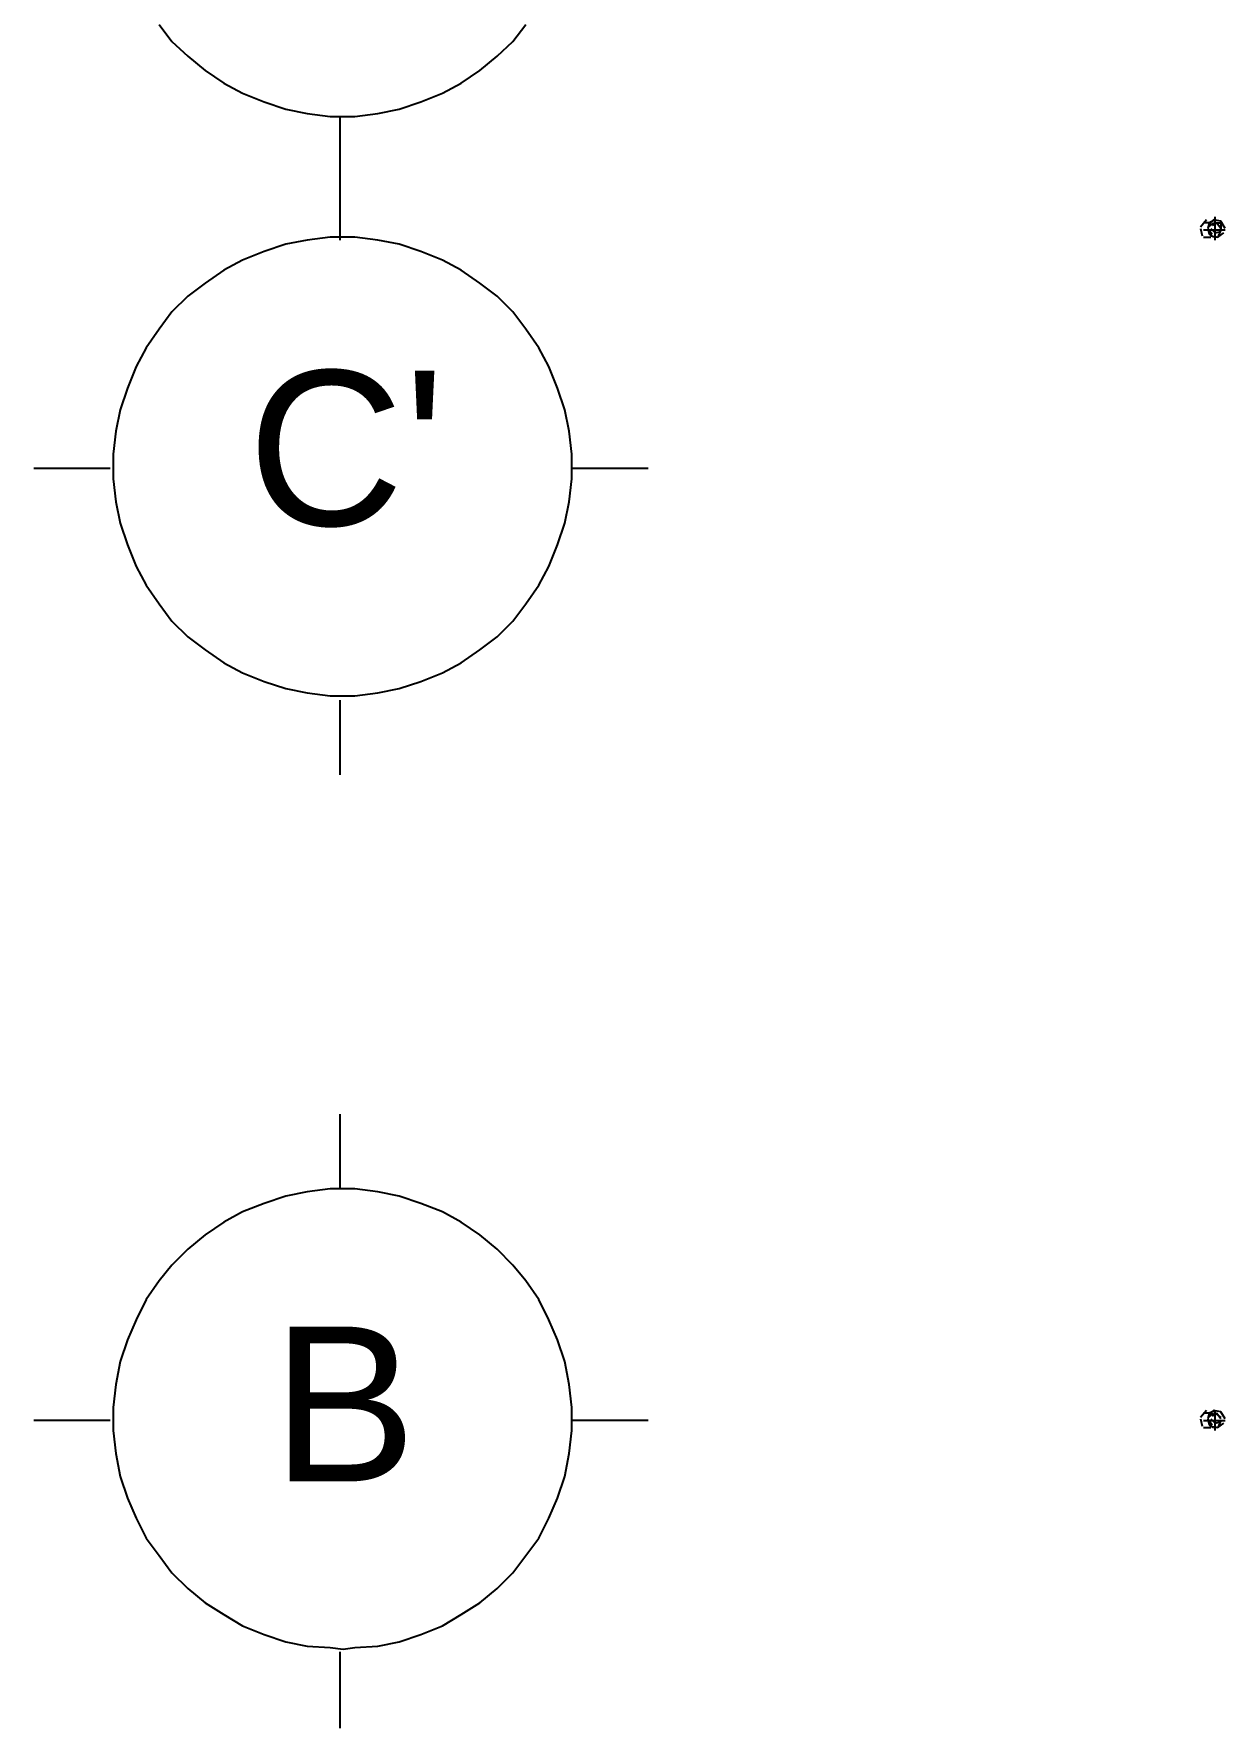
# Model space of a CAD drawing. Header units: millimetres. Extents: x 5 to 415, y 48 to 251.
# Drawn here: x 4.78 to 19.39, y 83.27 to 104.06 of the extents above; entities that cross this region are included whole.
import ezdxf

# ---------------------------------------------------------------- set-up
doc = ezdxf.new("R2010")
doc.units = ezdxf.units.MM
doc.layers.add('P', color=7, linetype='Continuous')
doc.layers.add('T', color=7, linetype='Continuous')

msp = doc.modelspace()

# ---------------------------------------------------------------- linework, layer by layer
at = {"layer": 'P'}
for points in [[(6.315, 104.175), (6.473, 103.964)], [(10.654, 103.964), (10.813, 104.175)], [(6.473, 103.964), (6.668, 103.787)], [(10.46, 103.787), (10.654, 103.964)], [(6.668, 103.787), (6.879, 103.611)], [(10.248, 103.611), (10.46, 103.787)], [(6.879, 103.611), (7.108, 103.452)], [(10.019, 103.452), (10.248, 103.611)], [(7.108, 103.452), (7.338, 103.329)], [(7.338, 103.329), (7.602, 103.223)], [(9.525, 103.223), (9.79, 103.329)], [(9.79, 103.329), (10.019, 103.452)], [(7.602, 103.223), (7.867, 103.135)], [(7.867, 103.135), (8.132, 103.082)], [(8.996, 103.082), (9.26, 103.135)], [(9.26, 103.135), (9.525, 103.223)], [(8.132, 103.082), (8.414, 103.046)], [(8.414, 103.046), (8.573, 103.046)], [(8.537, 102.076), (8.537, 103.046)], [(8.573, 103.046), (8.714, 103.046)], [(8.714, 103.046), (8.996, 103.082)], [(8.537, 101.529), (8.537, 102.5)], [(19.156, 101.776), (19.085, 101.688)], [(19.085, 101.671), (19.103, 101.582)], [(19.209, 101.741), (19.121, 101.741)], [(19.121, 101.653), (19.385, 101.653)], [(19.244, 101.741), (19.173, 101.688)], [(19.191, 101.741), (19.173, 101.671)], [(19.173, 101.671), (19.209, 101.582)], [(19.173, 101.671), (19.226, 101.6)], [(19.173, 101.671), (19.191, 101.6)], [(19.244, 101.776), (19.191, 101.723)], [(19.262, 101.776), (19.191, 101.741)], [(19.209, 101.671), (19.262, 101.618)], [(19.279, 101.741), (19.226, 101.706)], [(19.332, 101.759), (19.244, 101.776)], [(19.262, 101.529), (19.262, 101.812)], [(19.262, 101.741), (19.332, 101.741)], [(19.332, 101.671), (19.279, 101.741)], [(19.332, 101.653), (19.297, 101.565)], [(19.385, 101.671), (19.332, 101.759)], [(19.332, 101.741), (19.332, 101.653)], [(7.867, 101.477), (7.602, 101.388)], [(8.132, 101.529), (7.867, 101.477)], [(8.414, 101.565), (8.132, 101.529)], [(8.573, 101.565), (8.414, 101.565)], [(8.714, 101.565), (8.573, 101.565)], [(8.996, 101.529), (8.714, 101.565)], [(9.26, 101.477), (8.996, 101.529)], [(9.525, 101.388), (9.26, 101.477)], [(19.121, 101.565), (19.209, 101.565)], [(19.191, 101.6), (19.244, 101.565)], [(19.209, 101.582), (19.297, 101.565)], [(19.262, 101.618), (19.332, 101.635)], [(19.297, 101.565), (19.368, 101.618)], [(7.338, 101.283), (7.108, 101.159)], [(7.602, 101.388), (7.338, 101.283)], [(9.79, 101.283), (9.525, 101.388)], [(10.019, 101.159), (9.79, 101.283)], [(7.108, 101.159), (6.879, 101)], [(10.248, 101), (10.019, 101.159)], [(6.668, 100.842), (6.473, 100.648)], [(6.879, 101), (6.668, 100.842)], [(10.46, 100.842), (10.248, 101)], [(10.654, 100.648), (10.46, 100.842)], [(6.473, 100.648), (6.315, 100.436)], [(10.813, 100.436), (10.654, 100.648)], [(6.315, 100.436), (6.156, 100.207)], [(10.971, 100.207), (10.813, 100.436)], [(6.156, 100.207), (6.033, 99.977)], [(11.095, 99.977), (10.971, 100.207)], [(6.033, 99.977), (5.927, 99.713)], [(11.201, 99.713), (11.095, 99.977)], [(5.927, 99.713), (5.838, 99.448)], [(11.289, 99.448), (11.201, 99.713)], [(5.838, 99.448), (5.786, 99.183)], [(11.342, 99.183), (11.289, 99.448)], [(5.786, 99.183), (5.75, 98.901)], [(11.377, 98.901), (11.342, 99.183)], [(5.75, 98.901), (5.75, 98.743)], [(5.75, 98.743), (5.75, 98.601)], [(11.377, 98.743), (11.377, 98.901)], [(11.377, 98.601), (11.377, 98.743)], [(5.715, 98.725), (4.78, 98.725)], [(5.75, 98.601), (5.786, 98.319)], [(11.342, 98.319), (11.377, 98.601)], [(12.312, 98.725), (11.377, 98.725)], [(5.786, 98.319), (5.838, 98.055)], [(11.289, 98.055), (11.342, 98.319)], [(5.838, 98.055), (5.927, 97.79)], [(11.201, 97.79), (11.289, 98.055)], [(5.927, 97.79), (6.033, 97.525)], [(11.095, 97.525), (11.201, 97.79)], [(6.033, 97.525), (6.156, 97.296)], [(10.971, 97.296), (11.095, 97.525)], [(6.156, 97.296), (6.315, 97.067)], [(10.813, 97.067), (10.971, 97.296)], [(6.315, 97.067), (6.473, 96.855)], [(10.654, 96.855), (10.813, 97.067)], [(6.473, 96.855), (6.668, 96.661)], [(6.668, 96.661), (6.879, 96.502)], [(10.248, 96.502), (10.46, 96.661)], [(10.46, 96.661), (10.654, 96.855)], [(6.879, 96.502), (7.108, 96.344)], [(10.019, 96.344), (10.248, 96.502)], [(7.108, 96.344), (7.338, 96.22)], [(9.79, 96.22), (10.019, 96.344)], [(7.338, 96.22), (7.602, 96.114)], [(7.602, 96.114), (7.867, 96.026)], [(9.26, 96.026), (9.525, 96.114)], [(9.525, 96.114), (9.79, 96.22)], [(7.867, 96.026), (8.132, 95.973)], [(8.132, 95.973), (8.414, 95.938)], [(8.414, 95.938), (8.573, 95.938)], [(8.537, 94.968), (8.537, 95.885)], [(8.573, 95.938), (8.714, 95.938)], [(8.714, 95.938), (8.996, 95.973)], [(8.996, 95.973), (9.26, 96.026)], [(8.537, 89.888), (8.537, 90.805)], [(7.867, 89.8), (7.602, 89.711)], [(8.132, 89.853), (7.867, 89.8)], [(8.414, 89.888), (8.132, 89.853)], [(8.573, 89.888), (8.414, 89.888)], [(8.714, 89.888), (8.573, 89.888)], [(8.996, 89.853), (8.714, 89.888)], [(9.26, 89.8), (8.996, 89.853)], [(9.525, 89.711), (9.26, 89.8)], [(7.338, 89.606), (7.108, 89.482)], [(7.602, 89.711), (7.338, 89.606)], [(9.79, 89.606), (9.525, 89.711)], [(10.019, 89.482), (9.79, 89.606)], [(7.108, 89.482), (6.879, 89.323)], [(10.248, 89.323), (10.019, 89.482)], [(6.879, 89.323), (6.668, 89.147)], [(10.46, 89.147), (10.248, 89.323)], [(6.668, 89.147), (6.473, 88.953)], [(10.654, 88.953), (10.46, 89.147)], [(6.315, 88.759), (6.156, 88.53)], [(6.473, 88.953), (6.315, 88.759)], [(10.813, 88.759), (10.654, 88.953)], [(10.971, 88.53), (10.813, 88.759)], [(6.156, 88.53), (6.033, 88.283)], [(11.095, 88.283), (10.971, 88.53)], [(6.033, 88.283), (5.927, 88.036)], [(11.201, 88.036), (11.095, 88.283)], [(5.927, 88.036), (5.838, 87.771)], [(11.289, 87.771), (11.201, 88.036)], [(5.838, 87.771), (5.786, 87.489)], [(11.342, 87.489), (11.289, 87.771)], [(5.786, 87.489), (5.75, 87.207)], [(11.377, 87.207), (11.342, 87.489)], [(5.75, 87.207), (5.75, 87.066)], [(11.377, 87.066), (11.377, 87.207)], [(19.156, 87.171), (19.085, 87.083)], [(19.209, 87.136), (19.121, 87.136)], [(19.244, 87.136), (19.173, 87.083)], [(19.191, 87.136), (19.173, 87.066)], [(19.244, 87.171), (19.191, 87.118)], [(19.262, 87.171), (19.191, 87.136)], [(19.279, 87.136), (19.226, 87.101)], [(19.332, 87.154), (19.244, 87.171)], [(19.262, 86.924), (19.262, 87.171)], [(19.262, 87.136), (19.332, 87.083)], [(19.332, 87.066), (19.279, 87.136)], [(19.385, 87.066), (19.332, 87.154)], [(5.715, 87.048), (4.78, 87.048)], [(5.75, 87.066), (5.75, 86.924)], [(5.75, 86.924), (5.786, 86.642)], [(11.342, 86.642), (11.377, 86.924)], [(11.377, 86.924), (11.377, 87.066)], [(12.312, 87.048), (11.377, 87.048)], [(19.085, 87.066), (19.103, 86.977)], [(19.121, 87.048), (19.385, 87.048)], [(19.121, 86.96), (19.209, 86.96)], [(19.173, 87.066), (19.209, 86.977)], [(19.173, 87.066), (19.226, 86.995)], [(19.173, 87.066), (19.191, 86.995)], [(19.191, 86.995), (19.244, 86.96)], [(19.209, 87.066), (19.262, 87.013)], [(19.209, 86.977), (19.297, 86.96)], [(19.262, 87.013), (19.332, 87.03)], [(19.332, 87.048), (19.297, 86.96)], [(19.297, 86.96), (19.368, 87.013)], [(5.786, 86.642), (5.838, 86.36)], [(11.289, 86.36), (11.342, 86.642)], [(5.838, 86.36), (5.927, 86.095)], [(11.201, 86.095), (11.289, 86.36)], [(5.927, 86.095), (6.033, 85.848)], [(11.095, 85.848), (11.201, 86.095)], [(6.033, 85.848), (6.156, 85.602)], [(10.971, 85.602), (11.095, 85.848)], [(6.156, 85.602), (6.315, 85.39)], [(10.813, 85.39), (10.971, 85.602)], [(6.315, 85.39), (6.473, 85.178)], [(10.654, 85.178), (10.813, 85.39)], [(6.473, 85.178), (6.668, 84.984)], [(10.46, 84.984), (10.654, 85.178)], [(6.668, 84.984), (6.879, 84.808)], [(6.879, 84.808), (7.108, 84.667)], [(10.019, 84.667), (10.248, 84.808)], [(10.248, 84.808), (10.46, 84.984)], [(7.108, 84.667), (7.338, 84.526)], [(9.79, 84.526), (10.019, 84.667)], [(7.338, 84.526), (7.602, 84.42)], [(7.602, 84.42), (7.867, 84.332)], [(9.26, 84.332), (9.525, 84.42)], [(9.525, 84.42), (9.79, 84.526)], [(7.867, 84.332), (8.132, 84.279)], [(8.132, 84.279), (8.414, 84.261)], [(8.414, 84.261), (8.573, 84.243)], [(8.537, 83.273), (8.537, 84.208)], [(8.573, 84.243), (8.714, 84.261)], [(8.714, 84.261), (8.996, 84.279)], [(8.996, 84.279), (9.26, 84.332)]]:
    msp.add_lwpolyline(points, dxfattribs=at)

# ---------------------------------------------------------------- texts
at = {"layer": 'T', "char_height": 1.9, "attachment_point": 7}
for s, insert in [("{\\fArial|b0|i0|c0|p18;C'}", (7.4, 98)), ('{\\fArial|b0|i0|c0|p18;B}', (7.7, 86.3))]:
    msp.add_mtext(s, dxfattribs=dict(at, insert=insert))

doc.saveas('drawing.dxf')
